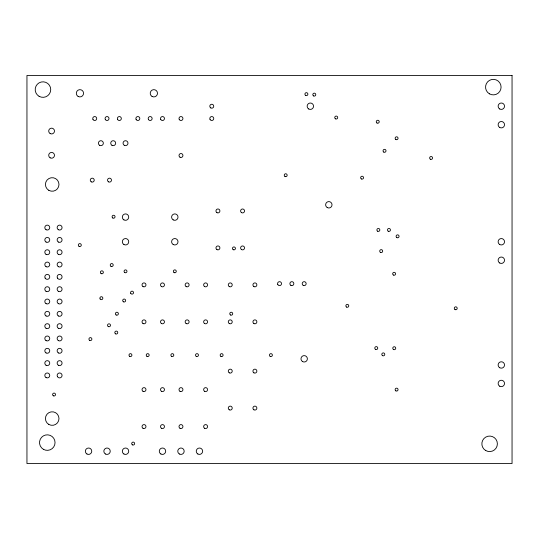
<?xml version="1.0" encoding="UTF-8"?>
<svg xmlns="http://www.w3.org/2000/svg" width="539" height="539" viewBox="0 0 539 539"><rect width="100%" height="100%" fill="white"/><g stroke="black" fill="none" stroke-linecap="round" stroke-linejoin="round"><path stroke-width="0.81" d="M512.05 75.46L26.95 75.46L26.95 463.54L512.05 463.54L512.05 75.46M43.403 449.317A7.762 7.762 0 0 0 55.045 442.593A7.762 7.762 0 0 0 43.403 435.869A7.762 7.762 0 0 0 43.403 449.317M485.74 450.55A7.762 7.762 0 0 0 497.382 443.826A7.762 7.762 0 0 0 485.74 437.102A7.762 7.762 0 0 0 485.74 450.55M489.439 93.84A7.762 7.762 0 0 0 501.081 87.116A7.762 7.762 0 0 0 489.439 80.392A7.762 7.762 0 0 0 489.439 93.84M39.084 96.306A7.762 7.762 0 0 0 50.727 89.582A7.762 7.762 0 0 0 39.084 82.858A7.762 7.762 0 0 0 39.084 96.306M89.669 340.372A1.482 1.482 0 0 0 91.886 339.092A1.482 1.482 0 0 0 89.669 337.812A1.482 1.482 0 0 0 89.669 340.372M124.792 272.586A1.455 1.455 0 0 0 126.975 271.326A1.455 1.455 0 0 0 124.792 270.066A1.455 1.455 0 0 0 124.792 272.586M174.084 272.586A1.455 1.455 0 0 0 176.266 271.326A1.455 1.455 0 0 0 174.084 270.066A1.455 1.455 0 0 0 174.084 272.586M129.724 356.373A1.455 1.455 0 0 0 131.907 355.113A1.455 1.455 0 0 0 129.724 353.847A1.455 1.455 0 0 0 129.724 356.373M146.972 356.373A1.455 1.455 0 0 0 149.155 355.113A1.455 1.455 0 0 0 146.972 353.847A1.455 1.455 0 0 0 146.972 356.373M171.618 356.373A1.455 1.455 0 0 0 173.801 355.113A1.455 1.455 0 0 0 171.618 353.847A1.455 1.455 0 0 0 171.618 356.373M196.257 356.373A1.455 1.455 0 0 0 198.44 355.113A1.455 1.455 0 0 0 196.257 353.847A1.455 1.455 0 0 0 196.257 356.373M220.902 356.373A1.455 1.455 0 0 0 223.085 355.113A1.455 1.455 0 0 0 220.902 353.847A1.455 1.455 0 0 0 220.902 356.373M270.187 356.373A1.455 1.455 0 0 0 272.37 355.113A1.455 1.455 0 0 0 270.187 353.847A1.455 1.455 0 0 0 270.187 356.373M284.976 176.475A1.455 1.455 0 0 0 287.159 175.215A1.455 1.455 0 0 0 284.976 173.956A1.455 1.455 0 0 0 284.976 176.475M361.366 178.941A1.455 1.455 0 0 0 363.549 177.681A1.455 1.455 0 0 0 361.366 176.421A1.455 1.455 0 0 0 361.366 178.941M430.371 159.227A1.455 1.455 0 0 0 432.554 157.967A1.455 1.455 0 0 0 430.371 156.708A1.455 1.455 0 0 0 430.371 159.227M393.403 275.052A1.455 1.455 0 0 0 395.586 273.785A1.455 1.455 0 0 0 393.403 272.525A1.455 1.455 0 0 0 393.403 275.052M346.584 307.082A1.455 1.455 0 0 0 348.767 305.822A1.455 1.455 0 0 0 346.584 304.562A1.455 1.455 0 0 0 346.584 307.082M455.01 309.548A1.455 1.455 0 0 0 457.193 308.288A1.455 1.455 0 0 0 455.01 307.028A1.455 1.455 0 0 0 455.01 309.548M395.869 390.869A1.455 1.455 0 0 0 398.051 389.609A1.455 1.455 0 0 0 395.869 388.349A1.455 1.455 0 0 0 395.869 390.869M53.327 395.801A1.455 1.455 0 0 0 55.51 394.541A1.455 1.455 0 0 0 53.327 393.281A1.455 1.455 0 0 0 53.327 395.801M395.869 139.513A1.455 1.455 0 0 0 398.051 138.253A1.455 1.455 0 0 0 395.869 136.994A1.455 1.455 0 0 0 395.869 139.513M388.215 231.204A1.482 1.482 0 0 0 390.438 229.924A1.482 1.482 0 0 0 388.215 228.644A1.482 1.482 0 0 0 388.215 231.204M123.431 301.806A1.482 1.482 0 0 0 125.648 300.526A1.482 1.482 0 0 0 123.431 299.246A1.482 1.482 0 0 0 123.431 301.806M130.768 293.378A1.482 1.482 0 0 0 133.335 293.378A1.482 1.482 0 0 0 132.055 291.161A1.482 1.482 0 0 0 130.768 293.378M233.212 249.692A1.482 1.482 0 0 0 235.428 248.405A1.482 1.482 0 0 0 233.212 247.125A1.482 1.482 0 0 0 233.212 249.692M377.623 231.204A1.482 1.482 0 0 0 379.84 229.924A1.482 1.482 0 0 0 377.623 228.644A1.482 1.482 0 0 0 377.623 231.204M396.839 237.611A1.482 1.482 0 0 0 399.062 236.331A1.482 1.482 0 0 0 396.839 235.044A1.482 1.482 0 0 0 396.839 237.611M101.123 273.59A1.482 1.482 0 0 0 103.347 272.31A1.482 1.482 0 0 0 101.123 271.029A1.482 1.482 0 0 0 101.123 273.59M110.98 266.32A1.482 1.482 0 0 0 113.203 265.04A1.482 1.482 0 0 0 110.98 263.76A1.482 1.482 0 0 0 110.98 266.32M79.071 246.363A1.482 1.482 0 0 0 81.288 245.083A1.482 1.482 0 0 0 79.071 243.796A1.482 1.482 0 0 0 79.071 246.363M115.541 333.843A1.482 1.482 0 0 0 117.758 332.563A1.482 1.482 0 0 0 115.541 331.283A1.482 1.482 0 0 0 115.541 333.843M108.272 326.573A1.482 1.482 0 0 0 110.488 325.293A1.482 1.482 0 0 0 108.272 324.013A1.482 1.482 0 0 0 108.272 326.573M112.833 218.019A1.482 1.482 0 0 0 115.05 216.739A1.482 1.482 0 0 0 112.833 215.459A1.482 1.482 0 0 0 112.833 218.019M393.51 349.494A1.482 1.482 0 0 0 395.734 348.214A1.482 1.482 0 0 0 393.51 346.934A1.482 1.482 0 0 0 393.51 349.494M375.528 349.366A1.482 1.482 0 0 0 377.745 348.086A1.482 1.482 0 0 0 375.528 346.806A1.482 1.482 0 0 0 375.528 349.366M382.549 355.652A1.482 1.482 0 0 0 384.772 354.372A1.482 1.482 0 0 0 382.549 353.092A1.482 1.482 0 0 0 382.549 355.652M230.503 314.992A1.482 1.482 0 0 0 232.72 313.711A1.482 1.482 0 0 0 230.503 312.431A1.482 1.482 0 0 0 230.503 314.992M132.426 444.857A1.482 1.482 0 0 0 134.642 443.577A1.482 1.482 0 0 0 132.426 442.297A1.482 1.482 0 0 0 132.426 444.857M100.092 298.923A1.482 1.482 0 0 0 102.653 298.923A1.482 1.482 0 0 0 101.372 296.706A1.482 1.482 0 0 0 100.092 298.923M116.154 314.992A1.482 1.482 0 0 0 118.378 313.711A1.482 1.482 0 0 0 116.154 312.431A1.482 1.482 0 0 0 116.154 314.992M305.66 95.423A1.482 1.482 0 0 0 307.884 94.143A1.482 1.482 0 0 0 305.66 92.863A1.482 1.482 0 0 0 305.66 95.423M313.55 95.915A1.482 1.482 0 0 0 315.766 94.628A1.482 1.482 0 0 0 313.55 93.348A1.482 1.482 0 0 0 313.55 95.915M377.004 123.02A1.482 1.482 0 0 0 379.227 121.74A1.482 1.482 0 0 0 377.004 120.46A1.482 1.482 0 0 0 377.004 123.02M335.48 118.836A1.482 1.482 0 0 0 337.697 117.549A1.482 1.482 0 0 0 335.48 116.269A1.482 1.482 0 0 0 335.48 118.836M383.781 152.099A1.482 1.482 0 0 0 386.005 150.819A1.482 1.482 0 0 0 383.781 149.539A1.482 1.482 0 0 0 383.781 152.099M380.453 252.393A1.482 1.482 0 0 0 382.677 251.113A1.482 1.482 0 0 0 380.453 249.833A1.482 1.482 0 0 0 380.453 252.393M108.521 181.852A1.967 1.967 0 0 0 111.472 180.147A1.967 1.967 0 0 0 108.521 178.436A1.967 1.967 0 0 0 108.521 181.852M91.266 181.852A1.967 1.967 0 0 0 94.224 180.147A1.967 1.967 0 0 0 91.266 178.436A1.967 1.967 0 0 0 91.266 181.852M93.011 119.523A1.967 1.967 0 0 0 96.427 119.523A1.967 1.967 0 0 0 94.716 116.565A1.967 1.967 0 0 0 93.011 119.523M105.334 119.523A1.967 1.967 0 0 0 108.743 119.523A1.967 1.967 0 0 0 107.039 116.565A1.967 1.967 0 0 0 105.334 119.523M117.657 119.523A1.967 1.967 0 0 0 121.066 119.523A1.967 1.967 0 0 0 119.362 116.565A1.967 1.967 0 0 0 117.657 119.523M136.138 119.523A1.967 1.967 0 0 0 139.547 119.523A1.967 1.967 0 0 0 137.843 116.565A1.967 1.967 0 0 0 136.138 119.523M148.461 119.523A1.967 1.967 0 0 0 151.87 119.523A1.967 1.967 0 0 0 150.165 116.565A1.967 1.967 0 0 0 148.461 119.523M160.784 119.523A1.967 1.967 0 0 0 164.193 119.523A1.967 1.967 0 0 0 162.488 116.565A1.967 1.967 0 0 0 160.784 119.523M277.834 284.632A1.967 1.967 0 0 0 281.25 284.632A1.967 1.967 0 0 0 279.539 281.675A1.967 1.967 0 0 0 277.834 284.632M290.878 285.353A1.967 1.967 0 0 0 293.836 283.649A1.967 1.967 0 0 0 290.878 281.937A1.967 1.967 0 0 0 290.878 285.353M303.201 285.353A1.967 1.967 0 0 0 306.152 283.649A1.967 1.967 0 0 0 303.201 281.937A1.967 1.967 0 0 0 303.201 285.353M143.017 391.314A1.967 1.967 0 0 0 145.975 389.609A1.967 1.967 0 0 0 143.017 387.905A1.967 1.967 0 0 0 143.017 391.314M143.017 428.283A1.967 1.967 0 0 0 145.975 426.578A1.967 1.967 0 0 0 143.017 424.867A1.967 1.967 0 0 0 143.017 428.283M161.505 391.314A1.967 1.967 0 0 0 164.456 389.609A1.967 1.967 0 0 0 161.505 387.905A1.967 1.967 0 0 0 161.505 391.314M161.505 428.283A1.967 1.967 0 0 0 164.456 426.578A1.967 1.967 0 0 0 161.505 424.867A1.967 1.967 0 0 0 161.505 428.283M78.115 96.427A3.632 3.632 0 0 0 83.565 93.281A3.632 3.632 0 0 0 78.115 90.134A3.632 3.632 0 0 0 78.115 96.427M152.045 96.427A3.632 3.632 0 0 0 157.496 93.281A3.632 3.632 0 0 0 152.045 90.134A3.632 3.632 0 0 0 152.045 96.427M143.017 286.586A1.967 1.967 0 0 0 145.975 284.875A1.967 1.967 0 0 0 143.017 283.17A1.967 1.967 0 0 0 143.017 286.586M143.017 323.548A1.967 1.967 0 0 0 145.975 321.844A1.967 1.967 0 0 0 143.017 320.139A1.967 1.967 0 0 0 143.017 323.548M161.505 286.586A1.967 1.967 0 0 0 164.456 284.875A1.967 1.967 0 0 0 161.505 283.17A1.967 1.967 0 0 0 161.505 286.586M161.505 323.548A1.967 1.967 0 0 0 164.456 321.844A1.967 1.967 0 0 0 161.505 320.139A1.967 1.967 0 0 0 161.505 323.548M179.986 391.314A1.967 1.967 0 0 0 182.937 389.609A1.967 1.967 0 0 0 179.986 387.905A1.967 1.967 0 0 0 179.986 391.314M179.986 428.283A1.967 1.967 0 0 0 182.937 426.578A1.967 1.967 0 0 0 179.986 424.867A1.967 1.967 0 0 0 179.986 428.283M204.625 391.314A1.967 1.967 0 0 0 207.582 389.609A1.967 1.967 0 0 0 204.625 387.905A1.967 1.967 0 0 0 204.625 391.314M204.625 428.283A1.967 1.967 0 0 0 207.582 426.578A1.967 1.967 0 0 0 204.625 424.867A1.967 1.967 0 0 0 204.625 428.283M186.144 286.586A1.967 1.967 0 0 0 189.101 284.875A1.967 1.967 0 0 0 186.144 283.17A1.967 1.967 0 0 0 186.144 286.586M186.144 323.548A1.967 1.967 0 0 0 189.101 321.844A1.967 1.967 0 0 0 186.144 320.139A1.967 1.967 0 0 0 186.144 323.548M204.625 286.586A1.967 1.967 0 0 0 207.582 284.875A1.967 1.967 0 0 0 204.625 283.17A1.967 1.967 0 0 0 204.625 286.586M204.625 323.548A1.967 1.967 0 0 0 207.582 321.844A1.967 1.967 0 0 0 204.625 320.139A1.967 1.967 0 0 0 204.625 323.548M99.648 145.314A2.466 2.466 0 0 0 103.347 143.179A2.466 2.466 0 0 0 99.648 141.043A2.466 2.466 0 0 0 99.648 145.314M111.971 145.314A2.466 2.466 0 0 0 115.663 143.179A2.466 2.466 0 0 0 111.971 141.043A2.466 2.466 0 0 0 111.971 145.314M124.293 145.314A2.466 2.466 0 0 0 127.986 143.179A2.466 2.466 0 0 0 124.293 141.043A2.466 2.466 0 0 0 124.293 145.314M210.069 119.523A1.967 1.967 0 0 0 213.478 119.523A1.967 1.967 0 0 0 211.773 116.565A1.967 1.967 0 0 0 210.069 119.523M210.789 107.921A1.967 1.967 0 0 0 213.74 106.217A1.967 1.967 0 0 0 210.789 104.512A1.967 1.967 0 0 0 210.789 107.921M229.27 409.802A1.967 1.967 0 0 0 232.228 408.09A1.967 1.967 0 0 0 229.27 406.386A1.967 1.967 0 0 0 229.27 409.802M229.27 372.833A1.967 1.967 0 0 0 232.228 371.128A1.967 1.967 0 0 0 229.27 369.424A1.967 1.967 0 0 0 229.27 372.833M253.916 372.833A1.967 1.967 0 0 0 256.867 371.128A1.967 1.967 0 0 0 253.916 369.424A1.967 1.967 0 0 0 253.916 372.833M253.916 409.802A1.967 1.967 0 0 0 256.867 408.09A1.967 1.967 0 0 0 253.916 406.386A1.967 1.967 0 0 0 253.916 409.802M229.27 323.548A1.967 1.967 0 0 0 232.228 321.844A1.967 1.967 0 0 0 229.27 320.139A1.967 1.967 0 0 0 229.27 323.548M229.27 286.586A1.967 1.967 0 0 0 232.228 284.875A1.967 1.967 0 0 0 229.27 283.17A1.967 1.967 0 0 0 229.27 286.586M179.265 119.523A1.967 1.967 0 0 0 182.674 119.523A1.967 1.967 0 0 0 180.969 116.565A1.967 1.967 0 0 0 179.265 119.523M179.986 157.206A1.967 1.967 0 0 0 182.937 155.501A1.967 1.967 0 0 0 179.986 153.797A1.967 1.967 0 0 0 179.986 157.206M216.947 249.618A1.967 1.967 0 0 0 219.905 247.913A1.967 1.967 0 0 0 216.947 246.208A1.967 1.967 0 0 0 216.947 249.618M216.947 212.656A1.967 1.967 0 0 0 219.905 210.951A1.967 1.967 0 0 0 216.947 209.24A1.967 1.967 0 0 0 216.947 212.656M253.916 323.548A1.967 1.967 0 0 0 256.867 321.844A1.967 1.967 0 0 0 253.916 320.139A1.967 1.967 0 0 0 253.916 323.548M253.916 286.586A1.967 1.967 0 0 0 256.867 284.875A1.967 1.967 0 0 0 253.916 283.17A1.967 1.967 0 0 0 253.916 286.586M241.593 249.618A1.967 1.967 0 0 0 244.544 247.913A1.967 1.967 0 0 0 241.593 246.208A1.967 1.967 0 0 0 241.593 249.618M241.593 212.656A1.967 1.967 0 0 0 244.544 210.951A1.967 1.967 0 0 0 241.593 209.24A1.967 1.967 0 0 0 241.593 212.656M86.954 453.993A3.2 3.2 0 0 0 91.758 451.217A3.2 3.2 0 0 0 86.954 448.448A3.2 3.2 0 0 0 86.954 453.993M105.442 453.993A3.2 3.2 0 0 0 110.239 451.217A3.2 3.2 0 0 0 105.442 448.448A3.2 3.2 0 0 0 105.442 453.993M123.923 453.993A3.2 3.2 0 0 0 128.727 451.217A3.2 3.2 0 0 0 123.923 448.448A3.2 3.2 0 0 0 123.923 453.993M123.923 219.885A3.2 3.2 0 0 0 128.727 217.109A3.2 3.2 0 0 0 123.923 214.333A3.2 3.2 0 0 0 123.923 219.885M123.923 244.524A3.2 3.2 0 0 0 128.727 241.755A3.2 3.2 0 0 0 123.923 238.979A3.2 3.2 0 0 0 123.923 244.524M173.208 244.524A3.2 3.2 0 0 0 178.011 241.755A3.2 3.2 0 0 0 173.208 238.979A3.2 3.2 0 0 0 173.208 244.524M160.885 453.993A3.2 3.2 0 0 0 165.689 451.217A3.2 3.2 0 0 0 160.885 448.448A3.2 3.2 0 0 0 160.885 453.993M173.208 219.885A3.2 3.2 0 0 0 178.011 217.109A3.2 3.2 0 0 0 173.208 214.333A3.2 3.2 0 0 0 173.208 219.885M179.366 453.993A3.2 3.2 0 0 0 184.17 451.217A3.2 3.2 0 0 0 179.366 448.448A3.2 3.2 0 0 0 179.366 453.993M197.853 453.993A3.2 3.2 0 0 0 202.651 451.217A3.2 3.2 0 0 0 197.853 448.448A3.2 3.2 0 0 0 197.853 453.993M308.746 108.986A3.2 3.2 0 0 0 313.55 106.217A3.2 3.2 0 0 0 308.746 103.441A3.2 3.2 0 0 0 308.746 108.986M327.227 207.562A3.2 3.2 0 0 0 332.031 204.786A3.2 3.2 0 0 0 327.227 202.017A3.2 3.2 0 0 0 327.227 207.562M302.581 361.581A3.2 3.2 0 0 0 307.385 358.806A3.2 3.2 0 0 0 302.581 356.036A3.2 3.2 0 0 0 302.581 361.581M499.727 108.986A3.2 3.2 0 0 0 504.531 106.217A3.2 3.2 0 0 0 499.727 103.441A3.2 3.2 0 0 0 499.727 108.986M499.727 127.473A3.2 3.2 0 0 0 504.531 124.698A3.2 3.2 0 0 0 499.727 121.922A3.2 3.2 0 0 0 499.727 127.473M499.727 244.524A3.2 3.2 0 0 0 504.531 241.755A3.2 3.2 0 0 0 499.727 238.979A3.2 3.2 0 0 0 499.727 244.524M499.727 263.005A3.2 3.2 0 0 0 504.531 260.236A3.2 3.2 0 0 0 499.727 257.46A3.2 3.2 0 0 0 499.727 263.005M499.727 367.739A3.2 3.2 0 0 0 504.531 364.97A3.2 3.2 0 0 0 499.727 362.195A3.2 3.2 0 0 0 499.727 367.739M499.727 386.22A3.2 3.2 0 0 0 504.531 383.451A3.2 3.2 0 0 0 499.727 380.675A3.2 3.2 0 0 0 499.727 386.22M46.051 229.715A2.466 2.466 0 0 0 49.743 227.579A2.466 2.466 0 0 0 46.051 225.45A2.466 2.466 0 0 0 46.051 229.715M58.367 229.715A2.466 2.466 0 0 0 62.066 227.579A2.466 2.466 0 0 0 58.367 225.45A2.466 2.466 0 0 0 58.367 229.715M46.051 242.038A2.466 2.466 0 0 0 49.743 239.902A2.466 2.466 0 0 0 46.051 237.773A2.466 2.466 0 0 0 46.051 242.038M58.367 242.038A2.466 2.466 0 0 0 62.066 239.902A2.466 2.466 0 0 0 58.367 237.773A2.466 2.466 0 0 0 58.367 242.038M46.051 254.361A2.466 2.466 0 0 0 49.743 252.225A2.466 2.466 0 0 0 46.051 250.089A2.466 2.466 0 0 0 46.051 254.361M58.367 254.361A2.466 2.466 0 0 0 62.066 252.225A2.466 2.466 0 0 0 58.367 250.089A2.466 2.466 0 0 0 58.367 254.361M46.051 266.684A2.466 2.466 0 0 0 49.743 264.548A2.466 2.466 0 0 0 46.051 262.412A2.466 2.466 0 0 0 46.051 266.684M58.367 266.684A2.466 2.466 0 0 0 62.066 264.548A2.466 2.466 0 0 0 58.367 262.412A2.466 2.466 0 0 0 58.367 266.684M45.148 278.104A2.466 2.466 0 0 0 49.413 278.104A2.466 2.466 0 0 0 47.284 274.405A2.466 2.466 0 0 0 45.148 278.104M57.471 278.104A2.466 2.466 0 0 0 61.736 278.104A2.466 2.466 0 0 0 59.6 274.405A2.466 2.466 0 0 0 57.471 278.104M46.051 291.323A2.466 2.466 0 0 0 49.743 289.187A2.466 2.466 0 0 0 46.051 287.058A2.466 2.466 0 0 0 46.051 291.323M58.367 291.323A2.466 2.466 0 0 0 62.066 289.187A2.466 2.466 0 0 0 58.367 287.058A2.466 2.466 0 0 0 58.367 291.323M46.051 303.646A2.466 2.466 0 0 0 49.743 301.51A2.466 2.466 0 0 0 46.051 299.381A2.466 2.466 0 0 0 46.051 303.646M58.367 303.646A2.466 2.466 0 0 0 62.066 301.51A2.466 2.466 0 0 0 58.367 299.381A2.466 2.466 0 0 0 58.367 303.646M46.051 315.969A2.466 2.466 0 0 0 49.743 313.833A2.466 2.466 0 0 0 46.051 311.697A2.466 2.466 0 0 0 46.051 315.969M58.367 315.969A2.466 2.466 0 0 0 62.066 313.833A2.466 2.466 0 0 0 58.367 311.697A2.466 2.466 0 0 0 58.367 315.969M46.051 328.291A2.466 2.466 0 0 0 49.743 326.156A2.466 2.466 0 0 0 46.051 324.02A2.466 2.466 0 0 0 46.051 328.291M58.367 328.291A2.466 2.466 0 0 0 62.066 326.156A2.466 2.466 0 0 0 58.367 324.02A2.466 2.466 0 0 0 58.367 328.291M46.051 340.608A2.466 2.466 0 0 0 49.743 338.479A2.466 2.466 0 0 0 46.051 336.343A2.466 2.466 0 0 0 46.051 340.608M58.367 340.608A2.466 2.466 0 0 0 62.066 338.479A2.466 2.466 0 0 0 58.367 336.343A2.466 2.466 0 0 0 58.367 340.608M46.051 352.93A2.466 2.466 0 0 0 49.743 350.795A2.466 2.466 0 0 0 46.051 348.666A2.466 2.466 0 0 0 46.051 352.93M58.367 352.93A2.466 2.466 0 0 0 62.066 350.795A2.466 2.466 0 0 0 58.367 348.666A2.466 2.466 0 0 0 58.367 352.93M46.051 365.253A2.466 2.466 0 0 0 49.743 363.118A2.466 2.466 0 0 0 46.051 360.989A2.466 2.466 0 0 0 46.051 365.253M58.367 365.253A2.466 2.466 0 0 0 62.066 363.118A2.466 2.466 0 0 0 58.367 360.989A2.466 2.466 0 0 0 58.367 365.253M46.051 377.576A2.466 2.466 0 0 0 49.743 375.44A2.466 2.466 0 0 0 46.051 373.305A2.466 2.466 0 0 0 46.051 377.576M57.471 376.673A2.466 2.466 0 0 0 61.736 376.673A2.466 2.466 0 0 0 59.6 372.975A2.466 2.466 0 0 0 57.471 376.673M48.82 190.328A6.778 6.778 0 0 0 58.987 184.459A6.778 6.778 0 0 0 48.82 178.591A6.778 6.778 0 0 0 48.82 190.328M48.82 424.436A6.778 6.778 0 0 0 58.987 418.567A6.778 6.778 0 0 0 48.82 412.699A6.778 6.778 0 0 0 48.82 424.436M50.147 133.557A2.897 2.897 0 0 0 54.486 131.051A2.897 2.897 0 0 0 50.147 128.545A2.897 2.897 0 0 0 50.147 133.557M50.147 157.812A2.897 2.897 0 0 0 54.486 155.306A2.897 2.897 0 0 0 50.147 152.8A2.897 2.897 0 0 0 50.147 157.812"/></g></svg>
